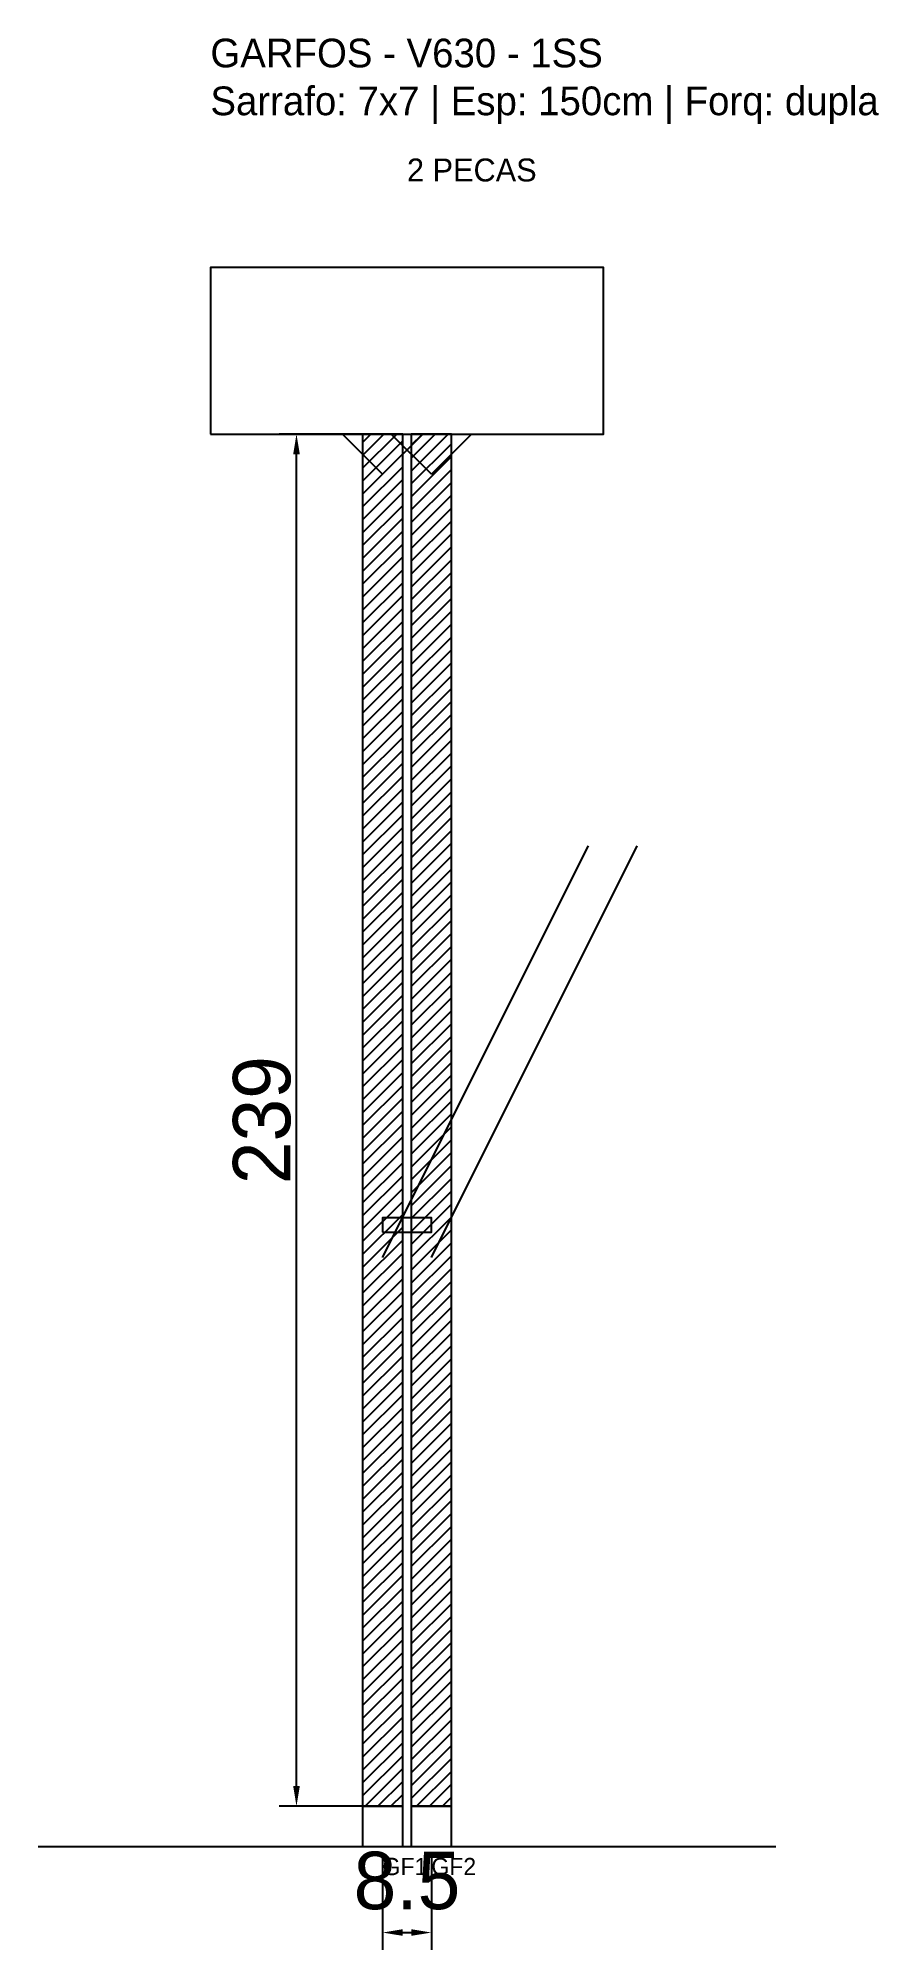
# Model space of a CAD drawing. Header units: metres. Extents: x -30 to 116, y -25 to 308.
import ezdxf

# ---------------------------------------------------------------- set-up
doc = ezdxf.new("R2010")
doc.units = ezdxf.units.M
for name, color, linetype in [('BARRA_ANCORAGEM', 1, 'Continuous'), ('COTA', 241, 'Continuous'), ('GARFOS OK', 3, 'Continuous'), ('NOME DA VIGA', 6, 'Continuous'), ('SARR_7x7', 40, 'Continuous'), ('TIRAS REESCORAMENTO', 252, 'Continuous'), ('VIGAS', 3, 'Continuous')]:
    doc.layers.add(name, color=color, linetype=linetype)
doc.dimstyles.new('EZ DXF', dxfattribs={"dimtxt": 10, "dimasz": 3.5, "dimexe": 3, "dimexo": 1.5, "dimgap": 1, "dimtad": 1, "dimdec": 1, "dimdsep": 46, "dimcen": 2.5, "dimazin": 3, "dimtfac": 1, "dimtmove": 0, "dimatfit": 3})

msp = doc.modelspace()

# ---------------------------------------------------------------- hatches: boundary and pattern name
at = {"layer": 'COTA'}
h = msp.add_hatch(dxfattribs=at)
h.set_pattern_fill('ANSI31', scale=0.5)
h.paths.add_polyline_path([(26.5, 0), (33.5, 0), (33.5, 239), (26.5, 239)])
h = msp.add_hatch(dxfattribs=at)
h.set_pattern_fill('ANSI31', scale=0.5)
h.paths.add_polyline_path([(35.000001, 0), (42.000001, 0), (42.000001, 239), (35.000001, 239)])

# ---------------------------------------------------------------- linework, layer by layer
at = {"layer": 'BARRA_ANCORAGEM'}
for p, q in [((30, 95.6), (65.85, 167.3)), ((38.500001, 95.6), (74.350001, 167.3))]:
    msp.add_line(p, q, dxfattribs=at)
at = {"layer": 'GARFOS OK'}
for p, q in [((30, 232), (23, 239)), ((23, 239), (37, 239)), ((30, 232), (37, 239)), ((38.500001, 232), (31.500001, 239)), ((31.500001, 239), (45.500001, 239)), ((38.500001, 232), (45.500001, 239))]:
    msp.add_line(p, q, dxfattribs=at)
at = {"layer": 'GARFOS OK', "linetype": 'CONTINUOUS'}
msp.add_line((-30, -7), (98.500001, -7), dxfattribs=at)
at = {"layer": 'GARFOS OK'}
for points in [[(26.5, 0), (33.5, 0), (33.5, 239), (26.5, 239), (26.5, 0)], [(35.000001, 0), (42.000001, 0), (42.000001, 239), (35.000001, 239), (35.000001, 0)]]:
    msp.add_lwpolyline(points, dxfattribs=at)
at = {"layer": 'SARR_7x7'}
for points in [[(26.5, -7), (33.5, -7), (33.5, 0), (26.5, 0), (26.5, -7)], [(35.000001, -7), (42.000001, -7), (42.000001, 0), (35.000001, 0), (35.000001, -7)]]:
    msp.add_lwpolyline(points, dxfattribs=at)
at = {"layer": 'TIRAS REESCORAMENTO'}
msp.add_lwpolyline([(30, 100), (38.500001, 100), (38.500001, 102.5), (30, 102.5), (30, 100)], dxfattribs=at)
at = {"layer": 'VIGAS'}
msp.add_lwpolyline([(0, 239), (68.500001, 239), (68.500001, 268), (0, 268), (0, 239)], dxfattribs=at)

# ---------------------------------------------------------------- texts
at = {"layer": 'NOME DA VIGA'}
for s, height, p in [('2 PECAS', 4, (34.250001, 283)), ('GF1', 3, (30, -12)), ('GF2', 3, (38.500001, -12))]:
    msp.add_text(s, height=height, dxfattribs=at).set_placement(p)
at = {"layer": 'NOME DA VIGA', "insert": (0, 293), "char_height": 5, "attachment_point": 7}
msp.add_mtext('GARFOS - V630 - 1SS\\PSarrafo: 7x7 | Esp: 150cm | Forq: dupla', dxfattribs=at)

# ---------------------------------------------------------------- dimensions: what is measured, and where the dimension line sits
at = {"layer": 'COTA'}
msp.add_linear_dim(base=(15, 0), p1=(30, 0), p2=(30, 239), angle=90, dimstyle='EZ DXF', dxfattribs=at).render()
msp.add_linear_dim(base=(30, -22), p1=(30, -7), p2=(38.500001, -7), dimstyle='EZ DXF', dxfattribs=at).render()

doc.saveas('drawing.dxf')
